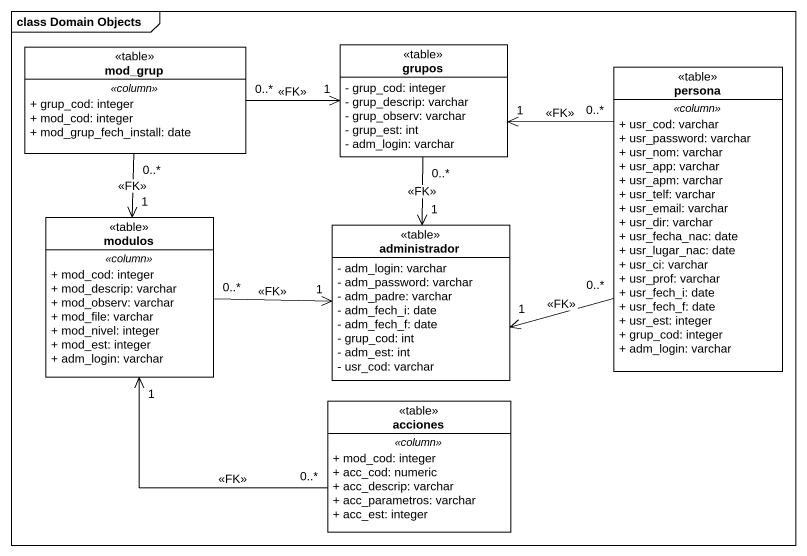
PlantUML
@startuml
mainframe class Domain Objects
hide circle
hide empty members
skinparam classAttributeIconSize 0
class mod_grup <<table>> {
  .. <<column>> ..
  + grup_cod: integer
  + mod_cod: integer
  + mod_grup_fech_install: date
}
class grupos <<table>> {
  - grup_cod: integer
  - grup_descrip: varchar
  - grup_observ: varchar
  - grup_est: int
  - adm_login: varchar
}
class persona <<table>> {
  .. <<column>> ..
  + usr_cod: varchar
  + usr_password: varchar
  + usr_nom: varchar
  + usr_app: varchar
  + usr_apm: varchar
  + usr_telf: varchar
  + usr_email: varchar
  + usr_dir: varchar
  + usr_fecha_nac: date
  + usr_lugar_nac: date
  + usr_ci: varchar
  + usr_prof: varchar
  + usr_fech_i: date
  + usr_fech_f: date
  + usr_est: integer
  + grup_cod: integer
  + adm_login: varchar
}
class modulos <<table>> {
  .. <<column>> ..
  + mod_cod: integer
  + mod_descrip: varchar
  + mod_observ: varchar
  + mod_file: varchar
  + mod_nivel: integer
  + mod_est: integer
  + adm_login: varchar
}
class administrador <<table>> {
  - adm_login: varchar
  - adm_password: varchar
  - adm_padre: varchar
  - adm_fech_i: date
  - adm_fech_f: date
  - grup_cod: int
  - adm_est: int
  - usr_cod: varchar
}
class acciones <<table>> {
  .. <<column>> ..
  + mod_cod: integer
  + acc_cod: numeric
  + acc_descrip: varchar
  + acc_parametros: varchar
  + acc_est: integer
}
mod_grup "0..*" -right-> "1" grupos : <<FK>>
mod_grup "0..*" --> "1" modulos : <<FK>>
grupos "0..*" --> "1" administrador : <<FK>>
persona "0..*" -left-> "1" grupos : <<FK>>
persona "0..*" -left-> "1" administrador : <<FK>>
modulos "0..*" -right-> "1" administrador : <<FK>>
acciones "0..*" -left-> "1" modulos : <<FK>>
@enduml
